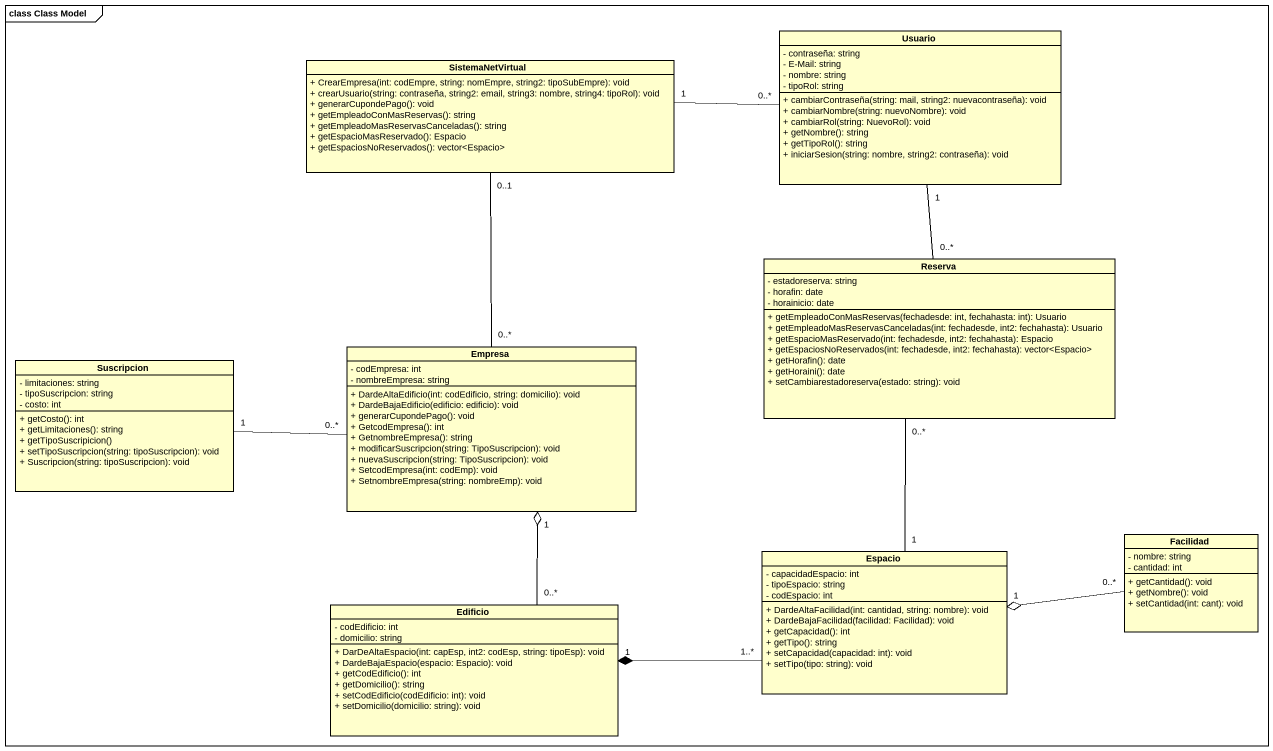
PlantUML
@startuml
mainframe class Class Model
hide circle
hide empty members
skinparam classAttributeIconSize 0
class SistemaNetVirtual {
  + CrearEmpresa(int: codEmpre, string: nomEmpre, string2: tipoSubEmpre): void
  + crearUsuario(string: contraseña, string2: email, string3: nombre, string4: tipoRol): void
  + generarCupondePago(): void
  + getEmpleadoConMasReservas(): string
  + getEmpleadoMasReservasCanceladas(): string
  + getEspacioMasReservado(): Espacio
  + getEspaciosNoReservados(): vector<Espacio>
}
class Usuario {
  - contraseña: string
  - E-Mail: string
  - nombre: string
  - tipoRol: string
  + cambiarContraseña(string: mail, string2: nuevacontraseña): void
  + cambiarNombre(string: nuevoNombre): void
  + cambiarRol(string: NuevoRol): void
  + getNombre(): string
  + getTipoRol(): string
  + iniciarSesion(string: nombre, string2: contraseña): void
}
class Reserva {
  - estadoreserva: string
  - horafin: date
  - horainicio: date
  + getEmpleadoConMasReservas(fechadesde: int, fechahasta: int): Usuario
  + getEmpleadoMasReservasCanceladas(int: fechadesde, int2: fechahasta): Usuario
  + getEspacioMasReservado(int: fechadesde, int2: fechahasta): Espacio
  + getEspaciosNoReservados(int: fechadesde, int2: fechahasta): vector<Espacio>
  + getHorafin(): date
  + getHoraini(): date
  + setCambiarestadoreserva(estado: string): void
}
class Suscripcion {
  - limitaciones: string
  - tipoSuscripcion: string
  - costo: int
  + getCosto(): int
  + getLimitaciones(): string
  + getTipoSuscripicion()
  + setTipoSuscripcion(string: tipoSuscripcion): void
  + Suscripcion(string: tipoSuscripcion): void
}
class Empresa {
  - codEmpresa: int
  - nombreEmpresa: string
  + DardeAltaEdificio(int: codEdificio, string: domicilio): void
  + DardeBajaEdificio(edificio: edificio): void
  + generarCupondePago(): void
  + GetcodEmpresa(): int
  + GetnombreEmpresa(): string
  + modificarSuscripcion(string: TipoSuscripcion): void
  + nuevaSuscripcion(string: TipoSuscripcion): void
  + SetcodEmpresa(int: codEmp): void
  + SetnombreEmpresa(string: nombreEmp): void
}
class Espacio {
  - capacidadEspacio: int
  - tipoEspacio: string
  - codEspacio: int
  + DardeAltaFacilidad(int: cantidad, string: nombre): void
  + DardeBajaFacilidad(facilidad: Facilidad): void
  + getCapacidad(): int
  + getTipo(): string
  + setCapacidad(capacidad: int): void
  + setTipo(tipo: string): void
}
class Facilidad {
  - nombre: string
  - cantidad: int
  + getCantidad(): void
  + getNombre(): void
  + setCantidad(int: cant): void
}
class Edificio {
  - codEdificio: int
  - domicilio: string
  + DarDeAltaEspacio(int: capEsp, int2: codEsp, string: tipoEsp): void
  + DardeBajaEspacio(espacio: Espacio): void
  + getCodEdificio(): int
  + getDomicilio(): string
  + setCodEdificio(codEdificio: int): void
  + setDomicilio(domicilio: string): void
}
SistemaNetVirtual "1" -right- "0..*" Usuario
SistemaNetVirtual "0..1" -- "0..*" Empresa
Usuario "1" -- "0..*" Reserva
Reserva "0..*" -- "1" Espacio
Suscripcion "1" -right- "0..*" Empresa
Espacio "1..*" -left-* "1" Edificio
Facilidad "0..*" -left-o "1" Espacio
Edificio "0..*" -up-o "1" Empresa
@enduml
